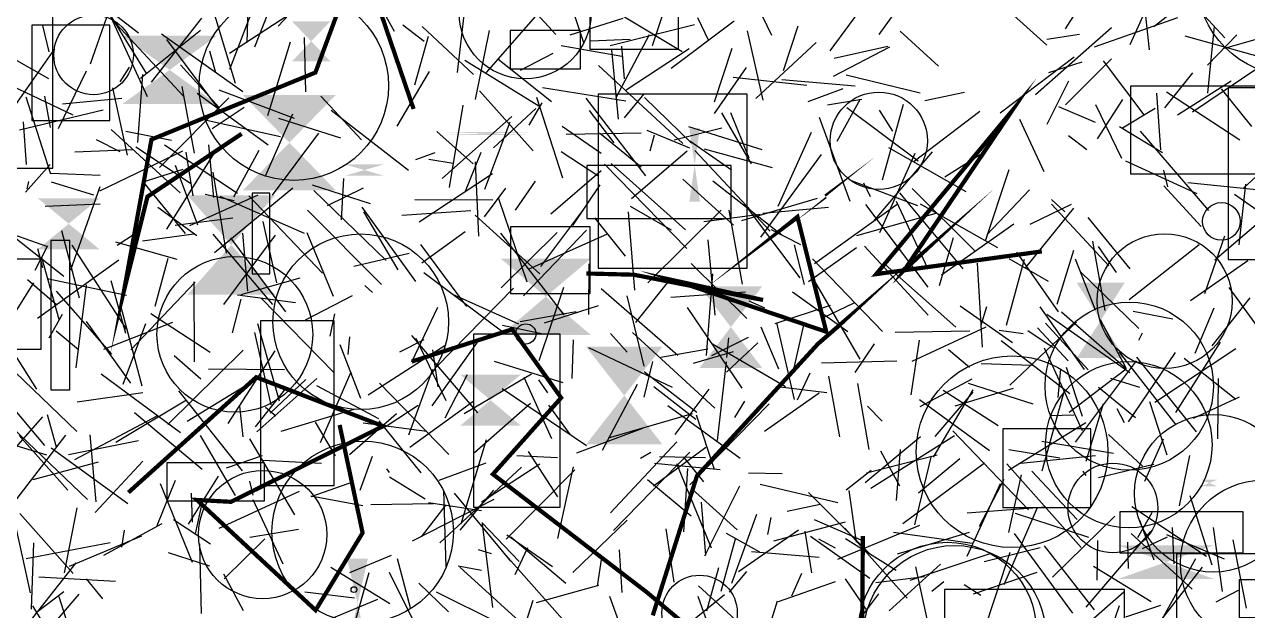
# Model space of a CAD drawing. Extents: x 39652501 to 39653363, y 39457785 to 39458687.
# Drawn here: x 39652972.7 to 39653117.5, y 39458014.5 to 39458083.9 of the extents above; entities that cross this region are included whole.
import ezdxf

# ---------------------------------------------------------------- set-up
doc = ezdxf.new("R2010")
doc.units = 0
doc.layers.get('0').update_dxf_attribs({"linetype": 'CONTINUOUS'})

msp = doc.modelspace()

# ---------------------------------------------------------------- linework, layer by layer
for p, q in [((39653095.9748, 39458083.434), (39653102.1788, 39458093.0982)), ((39653061.2189, 39458082.6393), (39653057.1093, 39458091.1776)), ((39653080.6171, 39458092.1891), (39653073.8824, 39458082.7525)), ((39653105.838, 39458092.2073), (39653114.8616, 39458082.3691)), ((39653002.758, 39458083.7589), (39653009.054, 39458090.4619)), ((39653028.6258, 39458090.4448), (39653035.6159, 39458082.7595)), ((39653093.7707, 39458081.4876), (39653084.2768, 39458090.0435)), ((39652986.2234, 39458082.917), (39652978.462, 39458088.8879)), ((39652983.9246, 39458089.132), (39652980.5013, 39458079.2513)), ((39653000.7274, 39458088.3616), (39652996.9831, 39458078.6233)), ((39652999.2284, 39458088.1771), (39652999.0316, 39458081.7963)), ((39653016.5407, 39458083.1214), (39653013.3849, 39458088.7965)), ((39653036.7939, 39458088.1175), (39653038.928, 39458081.6816)), ((39653068.1182, 39458080.806), (39653074.4683, 39458089.4534)), ((39653104.9965, 39458089.2301), (39653105.8797, 39458080.9334)), ((39653113.3025, 39458089.0829), (39653106.4238, 39458083.6455)), ((39652981.6104, 39458087.1227), (39652987.1614, 39458078.1012)), ((39653035.7952, 39458087.8722), (39653027.38, 39458078.2703)), ((39653103.6339, 39458081.5797), (39653106.1654, 39458087.1966)), ((39652987.2889, 39458075.3642), (39652982.7873, 39458085.2202)), ((39652997.6832, 39458076.9618), (39652994.7621, 39458086.614)), ((39652996.9892, 39458080.5297), (39653005.5889, 39458086.1537)), ((39653023.9884, 39458078.249), (39653024.9052, 39458086.0785)), ((39653047.0561, 39458081.473), (39653048.4228, 39458085.4789)), ((39652975.644, 39458080.6939), (39652974.8708, 39458083.807)), ((39652983.1109, 39458084.5515), (39652991.5446, 39458075.4598)), ((39652993.6816, 39458084.7064), (39652987.7013, 39458077.099)), ((39653001.4844, 39458085.1708), (39652999.9533, 39458081.265)), ((39653017.5236, 39458083.9155), (39653020.0331, 39458081.9571)), ((39653037.3221, 39458082.7328), (39653043.5878, 39458084.691)), ((39653052.0435, 39458083.8931), (39653042.0708, 39458081.4194)), ((39653043.5702, 39458084.9792), (39653050.5817, 39458080.7249)), ((39653049.3039, 39458078.787), (39653056.7372, 39458084.3947)), ((39653053.7482, 39458081.9963), (39653052.4299, 39458084.718)), ((39653099.4275, 39458081.3007), (39653109.2761, 39458084.7856)), ((39652986.4526, 39458077.5782), (39652993.5493, 39458083.2744)), ((39652998.5522, 39458075.9471), (39652988.9417, 39458082.805)), ((39653005.8301, 39458082.3938), (39653005.9936, 39458075.9639)), ((39653020.5178, 39458082.5384), (39653018.9054, 39458076.737)), ((39653019.7844, 39458083.7118), (39653025.8712, 39458078.0269)), ((39653027.7415, 39458083.2353), (39653026.0571, 39458075.055)), ((39653046.699, 39458082.7042), (39653042.7136, 39458075.2588)), ((39653060.1616, 39458074.9899), (39653058.3157, 39458083.1962)), ((39653064.2651, 39458083.7506), (39653062.539, 39458078.4725)), ((39653080.9329, 39458079.0092), (39653076.4212, 39458083.168)), ((39653101.4418, 39458083.5394), (39653092.414, 39458075.6026)), ((39653097.6536, 39458082.7734), (39653093.7718, 39458082.1729)), ((39653118.7844, 39458080.1419), (39653110.1351, 39458082.5727)), ((39653112.7767, 39458079.1267), (39653116.2622, 39458082.7095)), ((39653112.8199, 39458075.8262), (39653113.6161, 39458083.7325)), ((39653114.8506, 39458081.1449), (39653123.7374, 39458083.7057)), ((39652967.7412, 39458081.9595), (39652975.5598, 39458077.5525)), ((39652969.9299, 39458071.9612), (39652976.3138, 39458081.0432)), ((39652989.5194, 39458082.1835), (39652996.0517, 39458073.4379)), ((39653004.1706, 39458081.8632), (39653001.5037, 39458073.1253)), ((39653036.2768, 39458081.4698), (39653043.4574, 39458080.204)), ((39653039.7286, 39458082.0003), (39653044.4378, 39458082.2149)), ((39653043.0304, 39458072.7243), (39653042.2667, 39458080.9247)), ((39653043.4202, 39458081.3735), (39653043.7118, 39458077.5078)), ((39653051.422, 39458081.0417), (39653043.9647, 39458076.1745)), ((39653054.4288, 39458074.7977), (39653056.5082, 39458081.1523)), ((39653066.4701, 39458081.7929), (39653059.3016, 39458075.1868)), ((39653068.5233, 39458077.8368), (39653075.1916, 39458081.2807)), ((39653074.9401, 39458081.3493), (39653068.5874, 39458079.8959)), ((39652994.6241, 39458080.8092), (39652995.3464, 39458078.2661)), ((39653024.8573, 39458079.7146), (39653033.5974, 39458074.3032)), ((39653035.1171, 39458074.7691), (39653028.7747, 39458079.842)), ((39653035.2689, 39458080.4881), (39653031.4163, 39458078.5129)), ((39653088.2412, 39458073.4723), (39653097.0216, 39458080.1117)), ((39653097.9242, 39458079.462), (39653093.9792, 39458078.2293)), ((39653101.4221, 39458079.8618), (39653095.9709, 39458074.444)), ((39653105.2944, 39458073.2456), (39653100.4907, 39458079.6275)), ((39653120.6809, 39458080.066), (39653111.03, 39458073.5629)), ((39652980.0195, 39458078.4267), (39652976.7079, 39458071.6039)), ((39652984.0457, 39458077.1623), (39652985.1283, 39458078.8785)), ((39652986.1354, 39458069.9506), (39652986.7092, 39458078.0076)), ((39652995.7045, 39458074.1314), (39652991.1982, 39458079.1557)), ((39653016.8526, 39458071.916), (39653020.6618, 39458078.3883)), ((39653050.6559, 39458069.8543), (39653040.6821, 39458079.0678)), ((39653054.423, 39458073.4189), (39653058.2184, 39458078.8579)), ((39653107.7576, 39458074.0835), (39653111.0458, 39458078.2171)), ((39652969.518, 39458077.4557), (39652978.4401, 39458073.2619)), ((39652992.8563, 39458068.687), (39652991.371, 39458076.6009)), ((39653065.3344, 39458076.7036), (39653056.6387, 39458077.662)), ((39653071.0817, 39458076.6224), (39653062.4016, 39458077.3915)), ((39653070.0032, 39458077.9723), (39653078.7837, 39458075.8547)), ((39653093.8197, 39458072.125), (39653096.3826, 39458077.2598)), ((39653115.6114, 39458077.2198), (39653109.2257, 39458073.188)), ((39652972.8862, 39458075.3552), (39652975.8072, 39458066.2395)), ((39652975.7752, 39458071.7573), (39652975.133, 39458075.4578)), ((39652984.2509, 39458075.1729), (39652977.2211, 39458074.495)), ((39652983.1339, 39458076.4251), (39652984.8843, 39458068.4523)), ((39652988.6899, 39458066.9902), (39652996.8885, 39458075.2442)), ((39653001.5656, 39458069.6582), (39652993.1482, 39458075.7705)), ((39652995.7391, 39458076.2037), (39653004.6552, 39458072.838)), ((39653012.6078, 39458070.299), (39653007.7974, 39458075.4545)), ((39653026.5842, 39458076.0758), (39653032.9483, 39458068.9683)), ((39653033.3479, 39458075.324), (39653036.4181, 39458065.7799)), ((39653034.0366, 39458076.4863), (39653043.8977, 39458074.885)), ((39653046.2669, 39458066.0104), (39653039.2375, 39458075.2114)), ((39653046.0343, 39458075.7122), (39653043.7158, 39458072.89)), ((39653046.1078, 39458075.3101), (39653051.6939, 39458069.8997)), ((39653069.6288, 39458076.3072), (39653065.4615, 39458074.7682)), ((39653067.788, 39458074.4166), (39653071.8732, 39458075.0831)), ((39653071.6546, 39458075.1028), (39653068.8974, 39458070.0899)), ((39653084.0141, 39458075.9001), (39653079.3412, 39458074.9161)), ((39653106.768, 39458075.8147), (39653107.2472, 39458069.1025)), ((39653116.6154, 39458070.2547), (39653107.9545, 39458075.9208)), ((39653118.0356, 39458071.8509), (39653114.4656, 39458076.3324)), ((39652972.1014, 39458071.4682), (39652982.0178, 39458073.8359)), ((39652994.9384, 39458071.6252), (39652998.7097, 39458074.1668)), ((39653018.1724, 39458066.6529), (39653009.0051, 39458073.7386)), ((39653023.0401, 39458064.6451), (39653024.6384, 39458074.3983)), ((39653028.2428, 39458069.349), (39653033.2708, 39458073.9957)), ((39653032.4886, 39458072.0226), (39653034.0211, 39458074.6565)), ((39653042.519, 39458069.9357), (39653039.5985, 39458073.7752)), ((39653078.5178, 39458067.7521), (39653070.0862, 39458074.0678)), ((39653073.9082, 39458073.7956), (39653075.5015, 39458071.3002)), ((39653074.3085, 39458065.5434), (39653076.7957, 39458074.4927)), ((39653085.8376, 39458073.6541), (39653078.0602, 39458067.718)), ((39653099.5395, 39458072.3152), (39653095.1789, 39458074.1834)), ((39653102.6592, 39458068.0637), (39653099.5615, 39458074.4206)), ((39653102.7265, 39458075.0557), (39653099.7291, 39458070.3986)), ((39653106.6022, 39458073.9978), (39653102.7338, 39458071.6516)), ((39652972.5445, 39458072.409), (39652972.9141, 39458067.3646)), ((39653003.0411, 39458070.6199), (39652993.9074, 39458072.649)), ((39653001.2792, 39458066.0774), (39653004.5033, 39458073.3624)), ((39653010.1783, 39458070.4767), (39653002.8136, 39458072.8202)), ((39653030.4248, 39458073.0374), (39653022.1811, 39458065.6839)), ((39653030.1816, 39458072.357), (39653027.1716, 39458064.3829)), ((39653058.7855, 39458067.4292), (39653055.2755, 39458073.484)), ((39653056.3185, 39458073.5265), (39653058.4838, 39458068.138)), ((39653066.8215, 39458072.982), (39653070.4396, 39458063.0283)), ((39653093.44, 39458066.5089), (39653090.5729, 39458072.7003)), ((39652991.1405, 39458064.0138), (39652982.9782, 39458071.5181)), ((39652984.6998, 39458071.2917), (39652990.1257, 39458070.2339)), ((39653007.5128, 39458071.0775), (39653002.0543, 39458063.7444)), ((39653025.8503, 39458067.4196), (39653021.549, 39458071.2686)), ((39653040.9868, 39458068.6437), (39653036.3905, 39458071.8479)), ((39653036.8319, 39458070.9448), (39653045.7439, 39458071.0969)), ((39653040.7922, 39458071.0941), (39653045.7351, 39458067.0765)), ((39653046.414, 39458071.407), (39653051.4752, 39458069.3149)), ((39653046.8033, 39458068.9865), (39653047.2987, 39458070.8915)), ((39653049.6471, 39458070.2963), (39653055.2678, 39458071.6834)), ((39653060.0755, 39458069.0973), (39653051.3597, 39458071.8372)), ((39653065.8636, 39458071.1353), (39653061.9279, 39458062.3815)), ((39653098.524, 39458069.0816), (39653096.3327, 39458070.7608)), ((39653107.4543, 39458068.7547), (39653102.3589, 39458071.8145)), ((39653112.9511, 39458061.9289), (39653104.8531, 39458071.3159)), ((39652981.1788, 39458070.3371), (39652984.0001, 39458068.9089)), ((39652992.3685, 39458065.1212), (39652985.895, 39458069.3999)), ((39652989.2796, 39458069.699), (39652997.9388, 39458063.9708)), ((39652995.1436, 39458063.4349), (39652994.5211, 39458069.6992)), ((39653056.4387, 39458066.7011), (39653051.5065, 39458070.1223)), ((39653075.0223, 39458069.3736), (39653084.1808, 39458064.162)), ((39652985.4904, 39458069.1166), (39652978.667, 39458068.831)), ((39652991.4395, 39458068.9286), (39652981.5759, 39458064.2083)), ((39652995.3479, 39458069.07), (39652989.5222, 39458059.7065)), ((39652992.6814, 39458063.6536), (39652991.8519, 39458068.8365)), ((39652997.4938, 39458063.5205), (39653000.4934, 39458069.0463)), ((39653019.0553, 39458067.9369), (39653021.338, 39458068.7937)), ((39653023.4799, 39458067.4687), (39653020.5877, 39458067.9584)), ((39653024.9385, 39458064.202), (39653026.7924, 39458068.8087)), ((39653040.7023, 39458065.9359), (39653036.2609, 39458068.8769)), ((39653051.1803, 39458068.9244), (39653044.5927, 39458063.2872)), ((39653052.0694, 39458069.0151), (39653061.0176, 39458059.4581)), ((39653061.2684, 39458066.9841), (39653053.2484, 39458069.1648)), ((39653059.9155, 39458058.738), (39653067.0857, 39458068.546)), ((39653073.2435, 39458060.6028), (39653080.2222, 39458068.8473)), ((39653078.1559, 39458068.661), (39653073.973, 39458059.2802)), ((39653085.8905, 39458068.5178), (39653081.7093, 39458065.8422)), ((39652972.8218, 39458064.092), (39652975.7592, 39458067.3414)), ((39652986.6275, 39458065.2493), (39652991.4802, 39458066.8031)), ((39652993.2452, 39458060.1575), (39652990.5982, 39458067.2383)), ((39652996.6326, 39458056.8658), (39652995.0684, 39458066.4521)), ((39653026.0891, 39458067.686), (39653026.4693, 39458058.8572)), ((39653035.0435, 39458061.5294), (39653040.9774, 39458066.6472)), ((39653041.3829, 39458067.4185), (39653051.1333, 39458057.4291)), ((39653050.9952, 39458059.6176), (39653042.1821, 39458067.4823)), ((39653089.2505, 39458066.7376), (39653086.4692, 39458058.267)), ((39653103.0956, 39458067.8092), (39653111.5385, 39458063.9448)), ((39653107.5884, 39458066.7084), (39653108.0475, 39458064.6966)), ((39652973.1659, 39458065.3391), (39652972.9698, 39458064.4748)), ((39652981.6623, 39458066.0479), (39652975.8491, 39458066.2965)), ((39652975.8675, 39458065.295), (39652980.8742, 39458063.7812)), ((39652991.7567, 39458059.1938), (39652986.8278, 39458065.2395)), ((39653010.2485, 39458060.7958), (39653010.5379, 39458065.7098)), ((39653019.4446, 39458060.5557), (39653028.1364, 39458066.303)), ((39653030.84, 39458061.9398), (39653033.2329, 39458065.3834)), ((39653037.6547, 39458060.1394), (39653040.8617, 39458064.9495)), ((39653056.6742, 39458060.169), (39653050.6857, 39458065.6246)), ((39653062.4012, 39458058.9823), (39653054.2035, 39458065.3741)), ((39653078.513, 39458062.4691), (39653070.657, 39458065.433)), ((39653072.0506, 39458065.1964), (39653072.8461, 39458063.5532)), ((39653110.4664, 39458065.2216), (39653120.1337, 39458064.2485)), ((39653116.5375, 39458057.841), (39653117.3243, 39458065.0304)), ((39653117.0801, 39458064.5846), (39653118.5026, 39458065.8936)), ((39652978.1816, 39458054.9026), (39652981.651, 39458064.763)), ((39653000.3434, 39458063.7288), (39652992.2397, 39458060.0989)), ((39652997.5481, 39458063.0695), (39652994.112, 39458063.8029)), ((39653004.495, 39458064.5507), (39652995.1956, 39458056.8982)), ((39653005.8671, 39458059.2038), (39652995.8984, 39458063.5849)), ((39652999.2918, 39458063.6591), (39653008.0173, 39458054.4962)), ((39653013.693, 39458062.7032), (39653006.7968, 39458064.8948)), ((39653006.9899, 39458064.2911), (39653015.5502, 39458055.9893)), ((39653008.5966, 39458062.517), (39653012.8531, 39458064.6027)), ((39653029.6769, 39458064.5628), (39653027.1411, 39458061.1537)), ((39653076.3036, 39458064.0128), (39653083.8052, 39458055.0063)), ((39653085.2488, 39458057.1199), (39653077.8201, 39458064.5164)), ((39653086.6609, 39458059.0364), (39653091.7239, 39458064.3752)), ((39653107.6307, 39458064.8317), (39653112.0282, 39458060.0263)), ((39653121.2009, 39458060.1195), (39653116.0069, 39458063.8174)), ((39652975.1552, 39458062.4296), (39652981.6896, 39458062.694)), ((39652988.5, 39458062.3219), (39652993.0991, 39458058.9392)), ((39653019.0529, 39458053.5138), (39653012.6886, 39458062.3164)), ((39653028.1649, 39458063.1362), (39653018.9221, 39458063.1895)), ((39653028.8262, 39458063.3297), (39653032.1787, 39458053.4719)), ((39653049.3265, 39458059.5908), (39653044.4554, 39458062.3807)), ((39653057.6518, 39458060.7326), (39653066.6152, 39458063.3626)), ((39653064.564, 39458053.9406), (39653057.9602, 39458062.6915)), ((39653067.923, 39458062.2654), (39653060.1409, 39458061.5407)), ((39653066.25, 39458055.6237), (39653076.0436, 39458062.6426)), ((39653079.7193, 39458052.8251), (39653072.3338, 39458062.6351)), ((39653075.9321, 39458063.037), (39653079.6279, 39458055.067)), ((39653087.9677, 39458057.4918), (39653078.8249, 39458062.6556)), ((39653096.9302, 39458062.1765), (39653091.2469, 39458055.1499)), ((39653096.6356, 39458062.6365), (39653091.7636, 39458060.2394)), ((39653101.0957, 39458055.3757), (39653094.3057, 39458062.6787)), ((39653095.9065, 39458061.7436), (39653094.306, 39458063.2081)), ((39653113.6572, 39458056.0663), (39653121.8953, 39458063.1528)), ((39652990.5633, 39458060.1587), (39652997.3681, 39458061.0399)), ((39653002.6057, 39458053.3284), (39653000.9717, 39458060.5994)), ((39653014.9768, 39458053.1629), (39653006.2261, 39458061.9639)), ((39653012.8669, 39458061.7495), (39653016.9126, 39458054.8885)), ((39653017.3755, 39458061.3401), (39653025.5777, 39458061.9079)), ((39653033.7497, 39458054.3948), (39653026.0935, 39458061.3694)), ((39653033.8554, 39458055.2837), (39653038.6985, 39458061.7692)), ((39653040.215, 39458061.0381), (39653043.8434, 39458056.5141)), ((39653044.1853, 39458061.7403), (39653044.9572, 39458052.4837)), ((39653055.2102, 39458061.965), (39653046.506, 39458053.3349)), ((39653053.146, 39458060.5912), (39653059.8387, 39458061.4736)), ((39653057.7498, 39458053.1689), (39653056.1336, 39458061.9468)), ((39653080.6152, 39458061.5521), (39653071.2158, 39458058.9116)), ((39653103.6497, 39458054.9874), (39653098.6829, 39458061.0939)), ((39652968.4789, 39458060.1174), (39652975.326, 39458057.6888)), ((39652969.2234, 39458060.5533), (39652977.3686, 39458054.1157)), ((39652979.2058, 39458051.5232), (39652977.1378, 39458059.5094)), ((39652983.6924, 39458057.8165), (39652985.8364, 39458059.2296)), ((39652986.6963, 39458058.3242), (39652992.7728, 39458059.1612)), ((39652998.5228, 39458059.2233), (39652999.1277, 39458052.3433)), ((39653009.2829, 39458051.7366), (39653006.1959, 39458059.2642)), ((39653024.9054, 39458059.374), (39653019.767, 39458055.6579)), ((39653036.5997, 39458049.5506), (39653029.1294, 39458059.2098)), ((39653035.789, 39458059.3014), (39653029.1369, 39458052.7506)), ((39653031.8022, 39458051.7988), (39653039.2707, 39458059.5743)), ((39653061.1185, 39458059.6578), (39653064.6096, 39458057.8973)), ((39653089.8555, 39458060.3083), (39653081.3103, 39458054.2714)), ((39652973.9806, 39458054.854), (39652975.4804, 39458057.7745)), ((39652984.7704, 39458047.8772), (39652978.3454, 39458057.7935)), ((39652983.5021, 39458058.2007), (39652990.7575, 39458056.1369)), ((39653002.1255, 39458050.7743), (39652995.0445, 39458059.1131)), ((39653002.3812, 39458058.9895), (39652996.2883, 39458050.7804)), ((39653003.6755, 39458049.9102), (39652997.155, 39458058.6945)), ((39653019.621, 39458057.8728), (39653025.0619, 39458050.5316)), ((39653032.4025, 39458054.9686), (39653041.7584, 39458059.1459)), ((39653054.4768, 39458049.4965), (39653053.6526, 39458058.4398)), ((39653065.0552, 39458053.1434), (39653063.8706, 39458057.8274)), ((39653082.6953, 39458058.6566), (39653081.014, 39458052.9731)), ((39653099.1714, 39458058.2952), (39653100.642, 39458050.0612)), ((39653103.4998, 39458051.3817), (39653111.813, 39458057.8769)), ((39653114.8049, 39458058.8608), (39653112.4274, 39458052.0541)), ((39652974.8817, 39458055.1303), (39652974.287, 39458057.3557)), ((39652974.7323, 39458056.3934), (39652976.7571, 39458049.0611)), ((39653011.6927, 39458055.3222), (39653018.2745, 39458056.8409)), ((39653071.2143, 39458057.489), (39653065.5577, 39458053.4728)), ((39653072.1808, 39458057.6835), (39653079.7351, 39458049.5107)), ((39653095.1308, 39458049.9116), (39653090.2156, 39458056.9665)), ((39653094.9962, 39458050.8096), (39653096.9559, 39458057.2124)), ((39653102.0156, 39458054.5526), (39653099.9006, 39458057.6409)), ((39652974.2636, 39458049.156), (39652983.8716, 39458056.0626)), ((39652989.6684, 39458056.2088), (39652988.1408, 39458050.5409)), ((39653039.5421, 39458055.6066), (39653039.4946, 39458049.6093)), ((39653051.6719, 39458055.6337), (39653058.2549, 39458049.1098)), ((39653066.0328, 39458056.1874), (39653074.3127, 39458047.5991)), ((39653074.6272, 39458055.5333), (39653082.9919, 39458048.0891)), ((39653085.529, 39458055.6931), (39653086.0917, 39458045.7246)), ((39653089.0092, 39458048.3277), (39653091.1305, 39458056.1505)), ((39653093.9562, 39458053.4975), (39653089.3131, 39458056.1985)), ((39653097.1239, 39458056.1892), (39653099.5039, 39458050.1608)), ((39653117.567, 39458055.9323), (39653110.786, 39458051.2162)), ((39652973.0708, 39458053.7496), (39652976.4955, 39458050.7686)), ((39652975.3883, 39458053.8761), (39652984.7824, 39458051.8873)), ((39652982.9157, 39458053.6092), (39652984.6542, 39458047.3788)), ((39652985.2832, 39458045.4297), (39652992.9328, 39458053.4408)), ((39652992.7607, 39458053.4688), (39652992.813, 39458043.9891)), ((39653005.3106, 39458053.882), (39652998.3357, 39458051.908)), ((39653019.9954, 39458054.5773), (39653029.3589, 39458047.5508)), ((39653045.111, 39458048.6541), (39653049.0226, 39458053.5552)), ((39653054.1783, 39458054.4113), (39653053.4201, 39458044.7392)), ((39653066.2543, 39458053.5574), (39653071.6201, 39458044.3214)), ((39653104.6542, 39458047.9305), (39653097.7265, 39458054.6817)), ((39652969.8977, 39458047.107), (39652973.8171, 39458053.3333)), ((39652976.4418, 39458052.3386), (39652983.0075, 39458044.8934)), ((39652980.0027, 39458053.1155), (39652978.7962, 39458043.2896)), ((39652997.9182, 39458051.919), (39653004.782, 39458051.0087)), ((39653013.0293, 39458053.0473), (39653013.9159, 39458052.2025)), ((39653030.6156, 39458052.7188), (39653021.4739, 39458043.3624)), ((39653031.2288, 39458048.4495), (39653023.435, 39458051.9535)), ((39653033.654, 39458044.1372), (39653036.5607, 39458052.8249)), ((39653040.9796, 39458052.6582), (39653050.0808, 39458044.7864)), ((39653058.0987, 39458052.2579), (39653049.2355, 39458051.614)), ((39653070.2079, 39458047.5508), (39653063.6668, 39458052.2291)), ((39653115.3042, 39458052.7826), (39653121.9199, 39458043.6756)), ((39652986.6242, 39458041.0885), (39652984.1508, 39458050.4811)), ((39652997.3314, 39458047.4193), (39652998.364, 39458051.3957)), ((39653009.3886, 39458042.7042), (39653000.7505, 39458051.5294)), ((39653005.9661, 39458048.9761), (39653011.5337, 39458051.8455)), ((39653034.2736, 39458048.596), (39653040.6641, 39458050.6663)), ((39653046.0732, 39458043.4738), (39653044.0856, 39458051.8135)), ((39653058.4808, 39458051.2143), (39653060.3376, 39458050.3647)), ((39653068.1201, 39458050.6748), (39653061.5761, 39458048.4697)), ((39653067.329, 39458049.2212), (39653070.9511, 39458050.9671)), ((39653083.5167, 39458050.6069), (39653089.7002, 39458046.2942)), ((39653086.6407, 39458050.4899), (39653085.9409, 39458048.2943)), ((39653092.9329, 39458050.4925), (39653098.1744, 39458043.0781)), ((39653113.3275, 39458045.8646), (39653117.8461, 39458051.5871)), ((39652974.1584, 39458040.7342), (39652968.0436, 39458050.4169)), ((39652975.6329, 39458046.8402), (39652977.1984, 39458049.6525)), ((39652994.6812, 39458045.0828), (39652987.6771, 39458049.6819)), ((39653009.404, 39458049.6883), (39653008.8733, 39458047.026)), ((39653018.5703, 39458043.9776), (39653021.6498, 39458050.4538)), ((39653038.0329, 39458049.9087), (39653031.3953, 39458048.725)), ((39653057.6974, 39458040.851), (39653051.211, 39458050.4421)), ((39653103.5974, 39458042.6696), (39653093.7603, 39458049.5891)), ((39653095.4879, 39458049.9206), (39653103.1811, 39458043.2034)), ((39653100.0836, 39458049.0193), (39653103.1503, 39458043.2078)), ((39653108.6938, 39458049.0566), (39653103.9855, 39458049.9654)), ((39653113.5572, 39458050.3553), (39653111.2986, 39458044.9632)), ((39652979.1015, 39458045.3982), (39652976.4518, 39458047.6075)), ((39652980.032, 39458048.7565), (39652985.2531, 39458041.4653)), ((39652982.0881, 39458045.4898), (39652990.2879, 39458048.7064)), ((39652987.0399, 39458048.5016), (39652984.3619, 39458041.2881)), ((39653002.8998, 39458039.3184), (39653000.3209, 39458048.4697)), ((39653029.2944, 39458048.3359), (39653034.136, 39458047.3124)), ((39653062.0167, 39458043.1225), (39653059.9393, 39458048.1125)), ((39653061.7413, 39458048.592), (39653063.8407, 39458039.5223)), ((39653063.758, 39458042.9308), (39653065.0145, 39458048.5136)), ((39653075.8056, 39458047.4925), (39653084.6436, 39458047.6471)), ((39653077.8041, 39458044.0792), (39653086.6002, 39458048.1292)), ((39653088.1421, 39458047.7351), (39653090.9536, 39458047.363)), ((39653097.2671, 39458048.6783), (39653089.4041, 39458041.2386)), ((39653094.5363, 39458045.6404), (39653091.5051, 39458047.6556)), ((39653096.291, 39458044.1188), (39653092.65, 39458048.0153)), ((39653093.6053, 39458048.5748), (39653098.6706, 39458043.0269)), ((39652999.9286, 39458047.451), (39653001.864, 39458038.8843)), ((39653011.0463, 39458044.8422), (39653011.2376, 39458046.9645)), ((39653017.1549, 39458045.184), (39653020.0553, 39458046.6433)), ((39653026.3746, 39458037.9658), (39653018.5646, 39458047.1008)), ((39653022.6465, 39458039.3679), (39653019.0871, 39458046.739)), ((39653026.6404, 39458046.7338), (39653020.931, 39458038.7581)), ((39653037.5547, 39458042.0268), (39653037.702, 39458046.5916)), ((39653044.058, 39458045.1392), (39653042.0871, 39458047.3368)), ((39653054.4629, 39458038.5166), (39653044.7051, 39458047.4579)), ((39653058.4126, 39458046.8862), (39653054.053, 39458044.7102)), ((39653059.5329, 39458046.2316), (39653055.8495, 39458042.7552)), ((39653055.86, 39458044.5188), (39653056.1076, 39458046.8265)), ((39653077.6887, 39458040.0654), (39653078.6747, 39458046.5608)), ((39653096.4933, 39458040.1997), (39653088.3417, 39458046.4677)), ((39653105.0661, 39458047.3967), (39653104.6254, 39458046.5304)), ((39653109.0634, 39458037.9979), (39653114.3407, 39458046.3161)), ((39652978.8925, 39458035.7203), (39652969.2779, 39458044.9822)), ((39652998.6084, 39458045.3649), (39652989.6681, 39458036.578)), ((39652993.5874, 39458041.9291), (39652990.4489, 39458044.6822)), ((39652996.8161, 39458036.6839), (39653002.3835, 39458045.2879)), ((39653012.541, 39458039.652), (39653010.0748, 39458046.0118)), ((39653022.5989, 39458045.9748), (39653013.413, 39458040.0542)), ((39653021.0369, 39458045.4132), (39653021.6645, 39458041.0457)), ((39653039.4902, 39458045.6773), (39653049.3994, 39458040.9933)), ((39653048.061, 39458044.5602), (39653053.63, 39458045.5179)), ((39653056.6228, 39458045.1872), (39653051.88, 39458043.7963)), ((39653062.8328, 39458041.0432), (39653054.1883, 39458046.0952)), ((39653071.0643, 39458042.7218), (39653073.3811, 39458046.1043)), ((39653084.6197, 39458043.3354), (39653082.1148, 39458045.4222)), ((39653093.4453, 39458045.6565), (39653097.9344, 39458035.8367)), ((39653109.0841, 39458036.5312), (39653102.3881, 39458045.1175)), ((39653108.9548, 39458045.1006), (39653103.385, 39458036.8869)), ((39653106.544, 39458039.2182), (39653116.1643, 39458045.5664)), ((39653028.3168, 39458044.0518), (39653036.4376, 39458041.5239)), ((39653047.0767, 39458044.0415), (39653046.0375, 39458039.7922)), ((39653054.7753, 39458034.6603), (39653055.8347, 39458044.0057)), ((39653075.9989, 39458044.0773), (39653067.0985, 39458043.8365)), ((39653086.0005, 39458043.7773), (39653092.0212, 39458043.601)), ((39653096.0483, 39458043.3466), (39653097.9552, 39458037.5693)), ((39653097.1532, 39458034.4678), (39653104.3725, 39458044.1008)), ((39653104.3798, 39458044.5353), (39653111.4633, 39458035.6838)), ((39653110.0362, 39458044.4401), (39653116.1478, 39458039.5709)), ((39652975.1283, 39458034.0853), (39652968.1427, 39458042.3561)), ((39652991.166, 39458035.5858), (39652981.7909, 39458042.5166)), ((39652994.5159, 39458043.1742), (39653003.4785, 39458043.0861)), ((39653007.3143, 39458042.0179), (39653000.2168, 39458035.6949)), ((39653006.0291, 39458041.9123), (39653001.7928, 39458037.926)), ((39653011.3558, 39458042.7769), (39653007.7349, 39458034.3988)), ((39653021.0426, 39458043.0715), (39653018.1853, 39458035.2897)), ((39653025.1433, 39458042.4616), (39653022.4697, 39458037.3009)), ((39653032.7274, 39458042.525), (39653024.7902, 39458037.8413)), ((39653035.1377, 39458034.8573), (39653031.8768, 39458042.1216)), ((39653034.6806, 39458040.2989), (39653033.6213, 39458041.8466)), ((39653046.1025, 39458042.8353), (39653052.3113, 39458038.0396)), ((39653065.6882, 39458042.6304), (39653064.2244, 39458039.4423)), ((39653069.2471, 39458035.0933), (39653067.9599, 39458042.3004)), ((39653084.8932, 39458041.9535), (39653078.7233, 39458038.6427)), ((39653095.0996, 39458039.7558), (39653095.4241, 39458043.1686)), ((39653096.4073, 39458038.0277), (39653103.1546, 39458043.1591)), ((39653101.3149, 39458042.0432), (39653104.7326, 39458040.9742)), ((39653114.0489, 39458042.0253), (39653113.986, 39458034.8532)), ((39652978.9583, 39458039.2672), (39652986.7323, 39458040.3445)), ((39652998.5209, 39458031.0666), (39652990.9737, 39458040.5359)), ((39652991.9835, 39458036.9516), (39652998.7531, 39458041.115)), ((39653000.0454, 39458036.3075), (39653003.6581, 39458040.8159)), ((39653014.6576, 39458037.2214), (39653007.3328, 39458041.1591)), ((39653014.7653, 39458041.4637), (39653022.9657, 39458033.0296)), ((39653029.2881, 39458040.848), (39653039.25, 39458034.0788)), ((39653041.1642, 39458033.5329), (39653045.2818, 39458041.3491)), ((39653052.2232, 39458037.1618), (39653047.2291, 39458041.0444)), ((39653049.7389, 39458035.402), (39653053.7993, 39458040.7647)), ((39653061.8586, 39458041.0772), (39653067.7185, 39458040.3594)), ((39653071.3503, 39458041.4337), (39653072.6861, 39458033.5901)), ((39653080.3571, 39458032.713), (39653085.0411, 39458040.6828)), ((39653080.5522, 39458035.1314), (39653085.0365, 39458040.3767)), ((39653087.9936, 39458036.413), (39653081.4901, 39458040.6101)), ((39653089.7628, 39458040.8188), (39653082.872, 39458038.7395)), ((39653092.162, 39458038.9828), (39653084.488, 39458041.4039)), ((39653095.8291, 39458040.557), (39653093.1964, 39458031.055)), ((39653104.2616, 39458037.3517), (39653099.8803, 39458040.9346)), ((39652991.8989, 39458039.4649), (39652983.5355, 39458034.4389)), ((39653025.7834, 39458039.2529), (39653018.3389, 39458033.8595)), ((39653026.0031, 39458033.2696), (39653032.6184, 39458039.1111)), ((39653060.9084, 39458039.002), (39653051.4993, 39458029.4104)), ((39653057.9651, 39458039.3305), (39653056.786, 39458037.385)), ((39653066.8109, 39458040.2767), (39653060.3383, 39458035.7457)), ((39653086.9637, 39458033.4528), (39653078.6885, 39458039.502)), ((39653100.4411, 39458039.0151), (39653098.3801, 39458032.1652)), ((39653105.9072, 39458039.3041), (39653107.9858, 39458032.9595)), ((39653111.132, 39458037.3053), (39653116.5846, 39458039.8562)), ((39652971.365, 39458033.5069), (39652974.8934, 39458037.4569)), ((39652975.4142, 39458037.7579), (39652976.4729, 39458033.9092)), ((39652988.4606, 39458037.6043), (39652978.6247, 39458032.3865)), ((39652993.7666, 39458031.2545), (39652985.7253, 39458037.9402)), ((39652998.5906, 39458035.1193), (39652998.2026, 39458038.7556)), ((39653001.2671, 39458038.6081), (39653002.483, 39458037.5819)), ((39653003.0872, 39458035.7645), (39653011.7423, 39458038.3816)), ((39653016.7454, 39458037.8178), (39653011.1924, 39458032.9689)), ((39653015.6487, 39458036.455), (39653019.3319, 39458038.8557)), ((39653037.3495, 39458035.335), (39653034.815, 39458038.8573)), ((39653041.8514, 39458034.9706), (39653051.8171, 39458037.889)), ((39653048.8834, 39458038.8073), (39653057.4583, 39458032.5827)), ((39653052.2592, 39458037.7185), (39653054.3742, 39458031.275)), ((39653074.2763, 39458036.9687), (39653072.5301, 39458038.7323)), ((39653096.9677, 39458037.6545), (39653094.2102, 39458037.6091)), ((39653102.0478, 39458038.4813), (39653102.9393, 39458036.7955)), ((39652970.4312, 39458036.992), (39652980.1704, 39458027.6979)), ((39653009.5376, 39458032.8517), (39653007.1716, 39458036.8511)), ((39653012.8159, 39458036.7546), (39653020.3713, 39458035.7807)), ((39653014.6653, 39458036.9929), (39653019.6253, 39458030.8569)), ((39653045.891, 39458036.0967), (39653038.0761, 39458033.1726)), ((39653098.4009, 39458036.7724), (39653089.2198, 39458031.1075)), ((39652975.3681, 39458032.928), (39652966.4363, 39458035.638)), ((39652977.5636, 39458035.2864), (39652971.4163, 39458027.2848)), ((39652972.0831, 39458035.2708), (39652977.8552, 39458028.805)), ((39652977.9067, 39458032.9966), (39652986.2285, 39458034.6576)), ((39652980.4463, 39458035.362), (39652981.1628, 39458027.4209)), ((39652993.5119, 39458035.2573), (39652997.674, 39458028.1513)), ((39653004.704, 39458025.862), (39652999.3738, 39458034.8672)), ((39653027.3589, 39458034.7641), (39653024.3882, 39458024.7761)), ((39653078.8186, 39458035.0946), (39653072.2538, 39458029.6734)), ((39653082.8246, 39458035.2051), (39653072.9416, 39458029.0017)), ((39653082.6525, 39458035.8217), (39653091.5926, 39458026.4518)), ((39653101.6537, 39458033.1385), (39653093.1741, 39458034.5504)), ((39653105.1161, 39458031.6496), (39653101.0792, 39458035.3727)), ((39653105.3852, 39458029.8537), (39653107.5986, 39458034.8808)), ((39652984.9502, 39458027.1894), (39652975.8861, 39458033.7719)), ((39653035.849, 39458027.9849), (39653032.3814, 39458033.3641)), ((39653049.9383, 39458034.514), (39653042.115, 39458026.1204)), ((39653051.4773, 39458033.2807), (39653042.4734, 39458024.0018)), ((39653046.8864, 39458033.2641), (39653045.6519, 39458032.548)), ((39653053.3964, 39458033.8513), (39653047.1873, 39458029.2472)), ((39653074.0869, 39458033.4487), (39653076.3118, 39458029.2992)), ((39653076.4107, 39458033.6222), (39653075.9469, 39458027.5505)), ((39653089.2745, 39458033.6243), (39653095.3124, 39458032.633)), ((39652973.7273, 39458030.0576), (39652981.4785, 39458032.1637)), ((39652986.7419, 39458032.2417), (39652981.0871, 39458026.1565)), ((39653000.8427, 39458032.8473), (39652996.6061, 39458031.3838)), ((39653007.867, 39458031.9519), (39653000.9295, 39458032.3125)), ((39653013.8627, 39458032.7816), (39653012.4207, 39458028.7655)), ((39653027.3214, 39458032.0024), (39653021.7862, 39458029.9466)), ((39653026.8129, 39458027.4229), (39653033.7502, 39458031.9106)), ((39653035.8442, 39458032.6233), (39653031.0027, 39458032.864)), ((39653047.3021, 39458031.996), (39653055.0689, 39458031.2371)), ((39653053.3445, 39458032.6031), (39653047.8862, 39458032.749)), ((39653054.0692, 39458021.9205), (39653049.9479, 39458031.9164)), ((39653050.7856, 39458032.6692), (39653053.1051, 39458029.7663)), ((39653080.7781, 39458032.9155), (39653072.4331, 39458030.8113)), ((39653076.7164, 39458024.8502), (39653086.3883, 39458032.0434)), ((39653080.0259, 39458032.708), (39653078.098, 39458024.6866)), ((39653083.4686, 39458032.5022), (39653078.5853, 39458028.4177)), ((39653097.829, 39458021.9862), (39653089.0217, 39458031.9004)), ((39653099.5318, 39458032.8583), (39653090.6848, 39458031.947)), ((39653099.8764, 39458030.2931), (39653106.4412, 39458031.885)), ((39653109.459, 39458026.9431), (39653110.7184, 39458032.9076)), ((39652992.1123, 39458024.7534), (39652995.6726, 39458030.44)), ((39653015.5847, 39458031.3008), (39653015.8802, 39458030.8968)), ((39653020.1554, 39458027.7316), (39653015.9439, 39458030.337)), ((39653031.5773, 39458031.5082), (39653021.8902, 39458022.5468)), ((39653037.8907, 39458031.1925), (39653029.7423, 39458023.0038)), ((39653035.8682, 39458023.0732), (39653037.7156, 39458031.5498)), ((39653050.7799, 39458023.8493), (39653051.2776, 39458031.3709)), ((39653058.4251, 39458030.8578), (39653062.4175, 39458030.7567)), ((39653070.0267, 39458028.8286), (39653072.9802, 39458031.1469)), ((39653090.7254, 39458030.5861), (39653089.2246, 39458023.7855)), ((39653097.357, 39458025.3127), (39653091.9833, 39458031.0511)), ((39653098.0414, 39458031.0216), (39653098.399, 39458030.5111)), ((39652988.4313, 39458024.601), (39652990.5797, 39458029.9753)), ((39652988.7884, 39458029.5707), (39652992.5704, 39458020.2795)), ((39652999.3648, 39458029.8642), (39652999.7605, 39458028.1964)), ((39653011.6576, 39458029.7786), (39653006.6329, 39458027.9838)), ((39653022.6455, 39458019.7088), (39653022.3567, 39458028.7596)), ((39653024.3046, 39458024.0517), (39653028.3008, 39458028.7936)), ((39653046.4942, 39458030.0345), (39653051.6582, 39458025.7568)), ((39653051.7142, 39458028.9536), (39653057.1095, 39458024.1029)), ((39653053.2752, 39458021.0176), (39653057.4343, 39458029.2834)), ((39653069.0087, 39458027.2942), (39653059.8165, 39458029.4658)), ((39653084.3472, 39458020.9705), (39653088.2661, 39458029.5921)), ((39653088.6828, 39458030.0425), (39653085.7468, 39458024.4693)), ((39652992.6175, 39458025.0148), (39652992.48, 39458028.4232)), ((39652993.7608, 39458027.3953), (39652992.9229, 39458023.6121)), ((39652995.7641, 39458024.3042), (39653005.2834, 39458028.6617)), ((39652999.7465, 39458027.6722), (39653003.2915, 39458020.0752)), ((39653006.6337, 39458028.1337), (39653012.7814, 39458026.9744)), ((39653018.6554, 39458022.7701), (39653028.3376, 39458027.7325)), ((39653026.8317, 39458026.3234), (39653020.5386, 39458027.2917)), ((39653023.5803, 39458028.4418), (39653030.2723, 39458020.3971)), ((39653053.3853, 39458021.0805), (39653052.8722, 39458027.3788)), ((39653065.5478, 39458028.5076), (39653072.8556, 39458021.2087)), ((39653070.3194, 39458028.7358), (39653071.2044, 39458022.6372)), ((39653110.6865, 39458028.1422), (39653113.3204, 39458019.9343)), ((39652978.4868, 39458018.9387), (39652972.139, 39458026.0305)), ((39652977.441, 39458019.0076), (39652978.9501, 39458026.7054)), ((39653013.717, 39458027.1095), (39653021.1274, 39458027.2272)), ((39653019.7113, 39458023.2539), (39653022.6491, 39458027.0477)), ((39653056.4805, 39458017.7898), (39653059.4329, 39458025.9574)), ((39653066.9123, 39458027.1097), (39653063.0348, 39458026.248)), ((39653084.3332, 39458026.1128), (39653093.6505, 39458026.829)), ((39653092.6224, 39458026.6978), (39653088.6653, 39458017.5802)), ((39653090.0348, 39458026.0705), (39653098.7169, 39458023.2097)), ((39653103.8295, 39458026.8587), (39653112.6857, 39458020.9713)), ((39653106.197, 39458026.1202), (39653104.5021, 39458023.1343)), ((39652973.4273, 39458016.6453), (39652971.4572, 39458025.6456)), ((39652988.9561, 39458024.8195), (39652982.0613, 39458021.0665)), ((39652994.7351, 39458022.4006), (39652990.3675, 39458025.2806)), ((39653026.8648, 39458024.9505), (39653031.2824, 39458020.3583)), ((39653028.1707, 39458014.9084), (39653026.9598, 39458024.8108)), ((39653044.0647, 39458025.2516), (39653037.6492, 39458019.0552)), ((39653060.7166, 39458023.5393), (39653061.1442, 39458025.5337)), ((39653069.8974, 39458024.9963), (39653061.414, 39458022.7481)), ((39653066.201, 39458025.3009), (39653071.7361, 39458022.8877)), ((39653078.7047, 39458024.6046), (39653068.9911, 39458020.586)), ((39653094.4512, 39458018.4815), (39653101.8215, 39458025.7205)), ((39653104.734, 39458025.2523), (39653106.4393, 39458020.5211)), ((39652978.0408, 39458019.7888), (39652986.6104, 39458023.3883)), ((39652984.2499, 39458022.0292), (39652984.5706, 39458024.0612)), ((39652996.3345, 39458018.2829), (39653001.1801, 39458023.0176)), ((39653005.1611, 39458024.1409), (39652999.3982, 39458023.1927)), ((39653035.2429, 39458019.7159), (39653029.8351, 39458023.4476)), ((39653030.3152, 39458023.2761), (39653036.8059, 39458017.7704)), ((39653048.6676, 39458024.2136), (39653049.5961, 39458017.9024)), ((39653056.8558, 39458022.9918), (39653055.1535, 39458016.8045)), ((39653055.8067, 39458023.7033), (39653059.7613, 39458021.4939)), ((39653057.2461, 39458019.1476), (39653064.3503, 39458024.0744)), ((39653065.1302, 39458023.9421), (39653065.898, 39458019.0152)), ((39653072.822, 39458018.3264), (39653065.8011, 39458023.2915)), ((39653066.7258, 39458023.039), (39653068.7051, 39458021.9453)), ((39653069.8296, 39458024.2969), (39653077.2131, 39458015.9992)), ((39653075.9469, 39458019.266), (39653069.9276, 39458023.0185)), ((39653075.6244, 39458023.8096), (39653084.9317, 39458022.4976)), ((39653084.5793, 39458023.7621), (39653076.0361, 39458021.2268)), ((39653089.9175, 39458023.664), (39653096.7887, 39458014.2379)), ((39653098.4374, 39458014.9143), (39653106.0662, 39458023.8903)), ((39653103.7487, 39458023.6769), (39653110.961, 39458017.0684)), ((39653105.0959, 39458021.863), (39653108.0399, 39458023.275)), ((39653107.9378, 39458023.54), (39653114.75, 39458020.6467)), ((39653108.6087, 39458024.378), (39653108.8145, 39458020.064)), ((39653113.4529, 39458024.3876), (39653114.5119, 39458016.792)), ((39652972.9126, 39458020.7001), (39652982.8671, 39458022.5948)), ((39652973.548, 39458014.6887), (39652973.8198, 39458022.5523)), ((39652993.6806, 39458014.2004), (39652993.4625, 39458022.4296)), ((39653028.014, 39458021.2688), (39653026.4773, 39458021.7407)), ((39653030.8126, 39458018.8053), (39653032.2957, 39458021.9885)), ((39653043.1092, 39458021.7058), (39653043.4551, 39458016.6669)), ((39653058.7855, 39458021.543), (39653066.7923, 39458020.8613)), ((39653092.9978, 39458021.9786), (39653086.3355, 39458020.2927)), ((39653099.4131, 39458014.605), (39653093.4803, 39458022.1912)), ((39653099.7322, 39458018.1449), (39653099.8107, 39458022.8278)), ((39653103.3191, 39458022.6463), (39653103.3907, 39458019.5151)), ((39653117.4122, 39458014.7992), (39653115.8231, 39458022.9268)), ((39652972.2513, 39458011.8254), (39652978.8163, 39458020.1946)), ((39652994.6644, 39458019.7716), (39652989.7655, 39458021.3676)), ((39653016.1124, 39458021.0472), (39653011.2, 39458018.9838)), ((39653016.8286, 39458020.6979), (39653018.3901, 39458014.8779)), ((39653029.3962, 39458021.4354), (39653037.3279, 39458012.4846)), ((39653041.0229, 39458020.8339), (39653040.5398, 39458017.4222)), ((39653087.0146, 39458021.2427), (39653077.5407, 39458018.105)), ((39653089.3773, 39458021.4221), (39653086.2095, 39458011.7173)), ((39653106.171, 39458011.2342), (39653111.4041, 39458020.6917)), ((39652996.286, 39458018.8726), (39652998.595, 39458014.5385)), ((39653008.9767, 39458019.6748), (39653015.9819, 39458015.3609)), ((39653011.7403, 39458012.7504), (39653013.5158, 39458019.0377)), ((39653015.876, 39458019.0817), (39653020.5972, 39458009.6536)), ((39653026.823, 39458019.2944), (39653024.0787, 39458019.7828)), ((39653024.243, 39458019.6787), (39653033.6792, 39458011.1269)), ((39653054.88, 39458019.6107), (39653053.4782, 39458014.4766)), ((39653058.2006, 39458019.1565), (39653056.1459, 39458016.7021)), ((39653064.7279, 39458018.9196), (39653063.5255, 39458016.2172)), ((39653081.1833, 39458020.0249), (39653075.106, 39458014.504)), ((39653078.2303, 39458019.7088), (39653079.5848, 39458013.3437)), ((39653085.0979, 39458016.4927), (39653092.6317, 39458019.0844)), ((39653099.3016, 39458019.7782), (39653106.1234, 39458015.598)), ((39653112.1658, 39458019.6884), (39653105.8036, 39458011.5355)), ((39652983.479, 39458017.9606), (39652974.422, 39458018.488)), ((39652980.0291, 39458018.303), (39652981.9569, 39458015.9141)), ((39653019.4023, 39458017.7864), (39653022.9288, 39458014.3675)), ((39653033.356, 39458015.4757), (39653040.7228, 39458017.525)), ((39653057.3951, 39458013.0156), (39653052.5402, 39458017.4466)), ((39653068.7136, 39458017.9246), (39653061.968, 39458015.5656)), ((39653069.8806, 39458018.2877), (39653072.3469, 39458014.6863)), ((39653079.269, 39458018.5364), (39653073.5396, 39458017.8092)), ((39653080.148, 39458016.8342), (39653081.5856, 39458017.9734)), ((39653085.9625, 39458016.304), (39653083.9784, 39458017.5798)), ((39652977.3554, 39458016.7438), (39652974.0778, 39458014.2518)), ((39652979.1621, 39458016.4703), (39652974.5238, 39458011.1097)), ((39652978.5161, 39458010.8591), (39652976.8269, 39458016.1557)), ((39653011.7816, 39458016.018), (39653005.8922, 39458016.7245)), ((39653006.9677, 39458012.7059), (39653014.5375, 39458015.8991)), ((39653021.4401, 39458016.7676), (39653028.7464, 39458013.0994)), ((39653030.3647, 39458007.6208), (39653032.945, 39458015.7577)), ((39653041.9884, 39458016.2513), (39653045.0624, 39458007.6827)), ((39653046.0929, 39458008.7062), (39653055.5833, 39458016.4503)), ((39653055.1179, 39458008.8992), (39653052.4623, 39458016.2037)), ((39653067.7702, 39458008.3635), (39653073.8741, 39458016.5033)), ((39653102.8827, 39458016.6999), (39653095.1322, 39458009.9068)), ((39653116.4337, 39458016.8995), (39653113.7767, 39458015.5123)), ((39652973.6629, 39458015.0739), (39652979.6616, 39458005.2151)), ((39653061.836, 39458015.6273), (39653058.7733, 39458005.7676)), ((39653102.3261, 39458015.0986), (39653099.3384, 39458006.2805)), ((39653107.2481, 39458015.1202), (39653103.103, 39458013.7305))]:
    msp.add_line(p, q)
at = {"const_width": 0.5}
for points in [[(39653018.7826, 39458073.9376), (39653015.0332, 39458084.9284), (39653006.8858, 39458093.1544), (39653007.1634, 39458096.6434), (39653014.5523, 39458116.4828), (39653004.2224, 39458106.7527), (39653003.7577, 39458092.6768), (39652985.2754, 39458100.5833)], [(39652998.4247, 39458070.9992), (39652987.2693, 39458063.5444), (39652984.5063, 39458052.4821), (39652987.7445, 39458070.3206), (39653007.1547, 39458078.2487), (39653013.4151, 39458095.2013), (39653003.1525, 39458109.7992), (39653022.346, 39458093.4223)], [(39653047.1085, 39458013.9587), (39653052.3387, 39458030.4682), (39653066.6828, 39458046.1312), (39653078.3302, 39458056.2021), (39653076.9059, 39458054.8672), (39653089.5442, 39458073.5809), (39653073.5627, 39458054.3779), (39653093.1762, 39458057.0655)], [(39653039.2438, 39458054.4517), (39653044.8746, 39458054.3057), (39653060.1702, 39458051.315), (39653049.8726, 39458053.5758), (39653067.6487, 39458047.5513), (39653064.2363, 39458061.1569), (39653063.4357, 39458060.5104), (39653067.5652, 39458063.5832)], [(39653071.9848, 39458023.3676), (39653071.861, 39458006.9682), (39653064.2094, 39458001.7205), (39653046.4317, 39458016.6756), (39653028.1799, 39458030.6794), (39653036.256, 39458039.7328), (39653030.468, 39458047.8415), (39653018.5556, 39458044.0162)], [(39652985.0122, 39458028.5116), (39653000.1498, 39458042.1654), (39653015.1768, 39458036.3694), (39652997.1644, 39458027.4094), (39652993.1286, 39458027.6265), (39653007.1801, 39458014.5737), (39653012.7465, 39458023.7283), (39653010.0263, 39458036.5159)]]:
    msp.add_lwpolyline(points, dxfattribs=at)
for centre, radius in [((39653123.0316, 39458089.3611), 11.5246), ((39653031.9935, 39458085.3357), 7.8203), ((39653004.6002, 39458076.6929), 11.2154), ((39652980.8943, 39458080.341), 4.712), ((39653073.8736, 39458070.1731), 5.7603), ((39653114.4353, 39458060.6183), 2.2288), ((39653107.7201, 39458051.1691), 7.9853), ((39653012.5275, 39458048.733), 10.3977), ((39652997.6164, 39458047.2449), 9.2192), ((39653103.5325, 39458041.1094), 9.9608), ((39653032.0791, 39458047.2941), 1.1945), ((39653089.6493, 39458033.3374), 11.3493), ((39653103.4762, 39458034.1765), 9.8568), ((39653113.487, 39458028.4119), 9.331), ((39653012.7568, 39458023.8615), 10.7405), ((39653101.5999, 39458026.6767), 5.3164), ((39653000.911, 39458023.5336), 7.5962), ((39653119.3972, 39458020.1569), 9.8104), ((39653081.996, 39458012.0772), 10.536), ((39653082.8452, 39458011.4154), 10.8182), ((39653052.6499, 39458014.2499), 4.4694), ((39653011.7196, 39458017.0075), 0.3453)]:
    msp.add_circle(centre, radius)
for points in [[(39653004.3806, 39458079.5759), (39653008.9378, 39458079.5759), (39653008.9378, 39458084.3279), (39653004.3806, 39458084.3279)], [(39652984.2706, 39458074.5099), (39652995.5149, 39458074.5099), (39652995.5149, 39458082.6157), (39652984.2706, 39458082.6157)], [(39652998.5839, 39458064.3081), (39653009.5563, 39458064.3081), (39653009.5563, 39458075.5815), (39652998.5839, 39458075.5815)], [(39653022.3355, 39458070.8525), (39653032.7349, 39458070.8525), (39653032.7349, 39458071.2022), (39653022.3355, 39458071.2022)], [(39653051.4355, 39458062.9694), (39653052.6969, 39458062.9694), (39653052.6969, 39458071.6547), (39653051.4355, 39458071.6547)], [(39653010.6205, 39458066.0204), (39653015.3092, 39458066.0204), (39653015.3092, 39458067.3829), (39653010.6205, 39458067.3829)], [(39652992.0186, 39458051.9538), (39653002.3661, 39458051.9538), (39653002.3661, 39458063.6982), (39652992.0186, 39458063.6982)], [(39652974.2761, 39458057.3109), (39652981.6041, 39458057.3109), (39652981.6041, 39458063.37), (39652974.2761, 39458063.37)], [(39653029.1218, 39458047.1841), (39653039.7578, 39458047.1841), (39653039.7578, 39458056.2065), (39653029.1218, 39458056.2065)], [(39653052.636, 39458043.2653), (39653060.0667, 39458043.2653), (39653060.0667, 39458052.9375), (39653052.636, 39458052.9375)], [(39653097.3186, 39458044.4375), (39653102.9815, 39458044.4375), (39653102.9815, 39458053.3556), (39653097.3186, 39458053.3556)], [(39653039.2157, 39458034.221), (39653048.2442, 39458034.221), (39653048.2442, 39458045.775), (39653039.2157, 39458045.775)], [(39653024.3079, 39458036.431), (39653031.4796, 39458036.431), (39653031.4796, 39458042.4778), (39653024.3079, 39458042.4778)], [(39653112.0216, 39458029.2431), (39653113.9661, 39458029.2431), (39653113.9661, 39458030.0302), (39653112.0216, 39458030.0302)], [(39653102.1829, 39458018.2689), (39653113.5727, 39458018.2689), (39653113.5727, 39458022.2557), (39653102.1829, 39458022.2557)], [(39653010.9069, 39458010.0731), (39653013.3756, 39458010.0731), (39653013.3756, 39458020.6844), (39653010.9069, 39458020.6844)]]:
    msp.add_solid(points)
for points in [[(39653039.6493, 39458081.0235), (39653050.17, 39458081.0235), (39653050.17, 39458094.9109), (39653039.6493, 39458094.9109)], [(39652968.4953, 39458066.9178), (39652976.0784, 39458066.9178), (39652976.0784, 39458086.8955), (39652968.4953, 39458086.8955)], [(39652973.5696, 39458072.5666), (39652982.7993, 39458072.5666), (39652982.7993, 39458083.8716), (39652973.5696, 39458083.8716)], [(39653030.2393, 39458078.7045), (39653038.5314, 39458078.7045), (39653038.5314, 39458083.2259), (39653030.2393, 39458083.2259)], [(39653103.6752, 39458066.2447), (39653121.6972, 39458066.2447), (39653121.6972, 39458076.631), (39653103.6752, 39458076.631)], [(39653040.6422, 39458055.0867), (39653058.3021, 39458055.0867), (39653058.3021, 39458075.6911), (39653040.6422, 39458075.6911)], [(39653115.2283, 39458056.124, 19730366.2), (39653118.8806, 39458056.124, 19730366.2), (39653118.8806, 39458076.4243, 19730366.2), (39653115.2283, 39458076.4243, 19730366.2)], [(39653039.3128, 39458060.9454), (39653056.4073, 39458060.9454), (39653056.4073, 39458067.2228), (39653039.3128, 39458067.2228)], [(39652999.6845, 39458054.3952), (39653001.7627, 39458054.3952), (39653001.7627, 39458063.9741), (39652999.6845, 39458063.9741)], [(39653030.2489, 39458052.0653), (39653039.7006, 39458052.0653), (39653039.7006, 39458059.9906), (39653030.2489, 39458059.9906)], [(39652975.8276, 39458040.6692, 19730366.2), (39652978.085, 39458040.6692, 19730366.2), (39652978.085, 39458058.3735, 19730366.2), (39652975.8276, 39458058.3735, 19730366.2)], [(39652966.9515, 39458045.5058), (39652974.7027, 39458045.5058), (39652974.7027, 39458056.1438), (39652966.9515, 39458056.1438)], [(39653000.6404, 39458029.3254), (39653009.3766, 39458029.3254), (39653009.3766, 39458048.8304), (39653000.6404, 39458048.8304)], [(39653025.8618, 39458026.7714), (39653036.1579, 39458026.7714), (39653036.1579, 39458047.2683), (39653025.8618, 39458047.2683)], [(39653088.5704, 39458026.7181), (39653098.9662, 39458026.7181), (39653098.9662, 39458036.0481), (39653088.5704, 39458036.0481)], [(39652989.5718, 39458027.5323, 19730366.2), (39653001.134, 39458027.5323, 19730366.2), (39653001.134, 39458032.0338, 19730366.2), (39652989.5718, 39458032.0338, 19730366.2)], [(39653102.4102, 39458021.3583, 19730366.2), (39653117.0353, 39458021.3583, 19730366.2), (39653117.0353, 39458026.2193, 19730366.2), (39653102.4102, 39458026.2193, 19730366.2)], [(39653109.1191, 39458007.5075), (39653126.7524, 39458007.5075), (39653126.7524, 39458021.2341), (39653109.1191, 39458021.2341)], [(39653116.5284, 39458013.6988), (39653134.8606, 39458013.6988), (39653134.8606, 39458018.1615), (39653116.5284, 39458018.1615)], [(39653081.6394, 39458011.0464), (39653102.9631, 39458011.0464), (39653102.9631, 39458017.0184), (39653081.6394, 39458017.0184)]]:
    msp.add_3dface(points)

doc.saveas('drawing.dxf')
